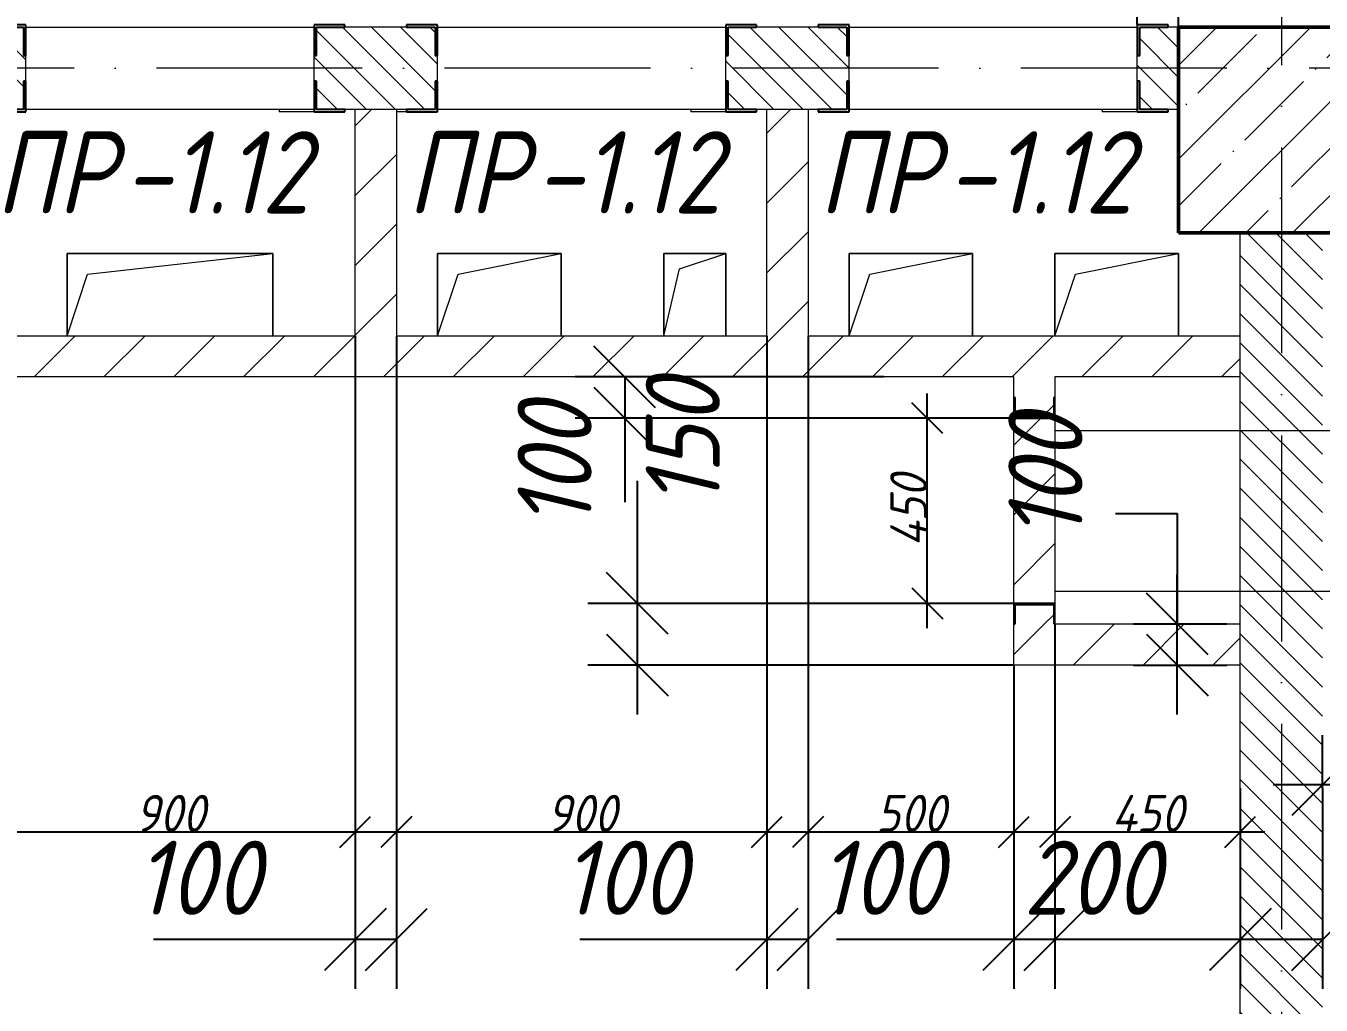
# Model space of a CAD drawing. Header units: millimetres. Extents: x -356862 to 418287, y 0 to 839748.
# Drawn here: x -123551 to -120404, y 605522 to 607901 of the extents above; entities that cross this region are included whole.
import ezdxf

# ---------------------------------------------------------------- set-up
doc = ezdxf.new("R2010")
doc.units = ezdxf.units.MM
doc.linetypes.add('200_ШТРИХ__ш1_п0_6_', pattern=[160, 100, -60])
doc.linetypes.add('50_200_ШТРИХ_1Т_ш5_п1_п1_', pattern=[700, 500, -100, 0, -100])
for name, color, linetype, lineweight in [('A-____-____-DIMS', 7, 'Continuous', 9), ('A-FLOR-____-OTLN', 7, 'Continuous', 9), ('A-GENM-____-IDEN', 7, 'Continuous', 9), ('A-GENM-____-MCUT', 7, 'Continuous', 25), ('A-GENM-____-OTLN', 7, 'Continuous', 9), ('A-GENM-____-OTLN-1', 7, 'Continuous', 25), ('S-COLS-____-MCUT', 7, 'Continuous', 50), ('S-COLS-____-OTLN', 7, 'Continuous', 9), ('S-GRID-____-OTLN-1', 7, '50_200_ШТРИХ_1Т_ш5_п1_п1_', 9)]:
    doc.layers.add(name, color=color, linetype=linetype, lineweight=lineweight)
for name, color, linetype, lineweight, true_color in [('A-DETL-____-MBND', 7, '200_ШТРИХ__ш1_п0_6_', 9, 0x000000), ('A-GENM-____-OTLN-2', 7, 'Continuous', 9, 0xf3e072), ('A-WALL-____-MCUT-4', 7, 'Continuous', 13, 0x000000), ('A-WALL-____-PATT-3', 9, 'Continuous', 9, 0x808080), ('A-WALL-____-PATT-5', 7, 'Continuous', 9, 0x000000), ('A-WALL-FNSH-MCUT-2', 7, 'Continuous', 13, 0x000000), ('I-WALL-____-OTLN-1', 7, 'Continuous', 9, 0x000000)]:
    doc.layers.add(name, color=color, linetype=linetype, lineweight=lineweight, true_color=true_color)
doc.styles.add('ISOCPEUR_I_10', font='isocpeui.ttf', dxfattribs={"width": 0.9, "height": 180})
doc.styles.add('ISOCPEUR_I_14', font='isocpeui.ttf', dxfattribs={"width": 0.9, "height": 180})
doc.styles.add('ISOCPEUR_I_2', font='isocpeui.ttf', dxfattribs={"width": 0.85, "height": 2.3})
doc.styles.add('ISOCPEUR_I_7', font='isocpeui.ttf', dxfattribs={"width": 0.9, "height": 90})
doc.dimstyles.new('ISO-1_8_0_9К_СРЕДНИЙ_Кладочные_2', dxfattribs={"dimscale": 304.8, "dimtxt": 89.638306, "dimasz": 0.246063, "dimexe": 0.19685, "dimexo": 0, "dimgap": 0, "dimtad": 1, "dimdec": 3, "dimrnd": 0.001, "dimdsep": 46, "dimtxsty": 'ISOCPEUR_I_7', "dimblk1": 'OBLIQUE', "dimblk2": 'OBLIQUE', "dimsah": 1, "dimcen": 0.09, "dimdle": 0.19685, "dimazin": 0, "dimtfac": 1, "dimtdec": 4, "dimtix": 1, "dimtmove": 1, "dimatfit": 3, "dimfxl": 1, "dimtvp": 1, "dimtolj": 1, "dimtzin": 0, "dimarcsym": 2})
doc.dimstyles.new('ISO-1_8_0_9К_СРЕДНИЙ_Кладочные_3', dxfattribs={"dimscale": 304.8, "dimtxt": 179.276612, "dimasz": 0.492126, "dimexe": 0.393701, "dimexo": 0, "dimgap": 0, "dimtad": 1, "dimdec": 3, "dimrnd": 0.001, "dimdsep": 46, "dimtxsty": 'ISOCPEUR_I_10', "dimblk1": 'OBLIQUE', "dimblk2": 'OBLIQUE', "dimsah": 1, "dimcen": 0.09, "dimdle": 0.393701, "dimazin": 0, "dimtfac": 1, "dimtdec": 4, "dimtix": 1, "dimtmove": 0, "dimatfit": 3, "dimfxl": 1, "dimtvp": 1, "dimtolj": 1, "dimtzin": 0, "dimarcsym": 2})
doc.dimstyles.new('ISO-1_8_0_9К_СРЕДНИЙ_Кладочные_9', dxfattribs={"dimscale": 304.8, "dimtxt": 179.276612, "dimasz": 0.492126, "dimexe": 0.393701, "dimexo": 0, "dimgap": 0, "dimtad": 1, "dimdec": 3, "dimrnd": 0.001, "dimdsep": 46, "dimtxsty": 'ISOCPEUR_I_14', "dimblk1": 'OBLIQUE', "dimblk2": 'OBLIQUE', "dimsah": 1, "dimcen": 0.09, "dimdle": 0.393701, "dimazin": 0, "dimtfac": 1, "dimtdec": 4, "dimtix": 1, "dimtmove": 1, "dimatfit": 3, "dimfxl": 1, "dimtvp": 1, "dimtolj": 1, "dimtzin": 0, "dimarcsym": 2})
pattern_1 = [(45, (-175000.74, 544716.51), (-84.85281, 84.85281), [])]
pattern_2 = [(135, (-175000.736, 544716.51), (-35.35534, -35.35534), [])]

# ---------------------------------------------------------------- blocks, each defined once
blk = doc.blocks.new('BSC_Колонна _Прямоугольная - 500х500-V32-АР1_Кладочный план 1 этажа в осях 1-64_Ю-ЯЯ')
at = {"layer": 'S-COLS-____-OTLN'}
h = blk.add_hatch(dxfattribs=at)
h.set_pattern_fill('FP_31', color=256, style=0, pattern_type=2)
h.set_pattern_definition([(45, (-54500, -62931.04), (-114.04925, 114.04925), []), (45, (-54385.95, -62931.04), (-114.04925, 114.04925), [201.613, -40.323, 3.353, -36.97])])
h.paths.add_polyline_path([(-250, -250), (250, -250), (250, 250), (-250, 250), (-250, -55.4)], flags=0)
at = {"layer": 'S-COLS-____-MCUT'}
for p, q in [((250, 250), (-250, 250)), ((-250, 250), (-250, -250)), ((250, -250), (250, 250)), ((-250, -250), (250, -250))]:
    blk.add_line(p, q, dxfattribs=at)
blk = doc.blocks.new('Фахверк_СКБ_Уголок - 200_4010-27904266-АР1_Кладочный план 1 этажа в осях 1-64_Ю-ЯЯ')
at = {"layer": 'A-GENM-____-MCUT'}
for p, q in [((125, 156), (50, 156)), ((50, 156), (50, 150)), ((50, 150), (119, 150)), ((119, 150), (119, 81)), ((125, 81), (125, 156)), ((119, 81), (125, 81)), ((125, 19), (119, 19)), ((119, 19), (119, -50)), ((125, -56), (125, 19)), ((119, -50), (50, -50)), ((50, -50), (50, -56)), ((50, -56), (125, -56))]:
    blk.add_line(p, q, dxfattribs=at)
blk = doc.blocks.new('Фахверк_СКБ_Уголок - 200_4010_1-27904659-АР1_Кладочный план 1 этажа в осях 1-64_Ю-ЯЯ')
at = {"layer": 'A-GENM-____-MCUT'}
for p, q in [((125, 156), (50, 156)), ((50, 156), (50, 150)), ((50, 150), (119, 150)), ((119, 150), (119, 81)), ((125, 81), (125, 156)), ((119, 81), (125, 81)), ((125, 19), (119, 19)), ((119, 19), (119, -50)), ((125, -56), (125, 19)), ((119, -50), (50, -50)), ((50, -50), (50, -56)), ((50, -56), (125, -56))]:
    blk.add_line(p, q, dxfattribs=at)
blk = doc.blocks.new('Фахверк_Влож_Полоса нижняя - Полоса_Фахверка-V182-АР1_Кладочный план 1 этажа в осях 1-64_Ю-ЯЯ')
at = {"layer": 'A-DETL-____-MBND'}
blk.add_line((75, 50), (100, 50), dxfattribs=at)
blk = doc.blocks.new('Фахверк_Влож_Полоса нижняя - Полоса_Фахверка-V183-АР1_Кладочный план 1 этажа в осях 1-64_Ю-ЯЯ')
at = {"layer": 'A-DETL-____-MBND'}
for p in [(0, -44), (85, -50)]:
    blk.add_line(p, (0, -50), dxfattribs=at)
blk = doc.blocks.new('AR_Отверстие прямоугольное _в плите_ - AR_Отверстие прямоугольное _в плите_-V187-АР1_Кладочный план 1 этажа в осях 1-64_Ю-ЯЯ')
at = {"layer": 'A-GENM-____-OTLN'}
for p, q in [((250, 100), (-250, 100)), ((-250, 100), (-250, -100)), ((-200, 50), (250, 100)), ((250, -100), (250, 100)), ((-250, -100), (-200, 50))]:
    blk.add_line(p, q, dxfattribs=at)
blk = doc.blocks.new('AR_Отверстие прямоугольное _в плите_ - AR_Отверстие прямоугольное _в плите_-30423629-АР1_Кладочный план 1 этажа в осях 1-64_Ю-ЯЯ')
at = {"layer": 'A-GENM-____-OTLN'}
for p, q in [((150, 100), (-150, 100)), ((-150, 100), (-150, -100)), ((-100, 50), (150, 100)), ((150, -100), (150, 100)), ((-150, -100), (-100, 50))]:
    blk.add_line(p, q, dxfattribs=at)
blk = doc.blocks.new('AR_Отверстие прямоугольное _в плите_ - AR_Отверстие прямоугольное _в плите_-30423631-АР1_Кладочный план 1 этажа в осях 1-64_Ю-ЯЯ')
at = {"layer": 'A-GENM-____-OTLN'}
for p, q in [((75, 100), (-75, 100)), ((-75, 100), (-75, -100)), ((-37.5, 62.5), (75, 100)), ((75, -100), (75, 100)), ((-75, -100), (-37.5, 62.5))]:
    blk.add_line(p, q, dxfattribs=at)
blk = doc.blocks.new('154_Фахверк_СКБ_Швеллер - Тип_100_4010_1-36655149-АР1_Кладочный план 1 этажа в осях 1-64_Ю-ЯЯ')
at = {"layer": 'A-GENM-____-MCUT'}
for p, q in [((175, 50), (125, 50)), ((125, 50), (125, -50)), ((128, 47), (175, 47)), ((128, -47), (128, 47)), ((175, 47), (175, 50)), ((125, -50), (175, -50)), ((175, -47), (128, -47)), ((175, -50), (175, -47))]:
    blk.add_line(p, q, dxfattribs=at)
blk = doc.blocks.new('_Oblique')
at = {"color": 0, "linetype": 'ByBlock', "lineweight": -2}
blk.add_line((-0.5, -0.5), (0.5, 0.5), dxfattribs=at)
blk = doc.blocks.new('*D12222')
at = {"layer": 'A-____-____-DIMS', "color": 0, "lineweight": -2, "transparency": 16777216}
for p, q in [((-120850.7, 607903.6), (-120850.7, 608758.3)), ((-120750.7, 607897.6), (-120750.7, 608758.3)), ((-120970.7, 608638.3), (-120750.7, 608638.3)), ((-120750.7, 608638.3), (-120168.5, 608638.3))]:
    blk.add_line(p, q, dxfattribs=at)
at = {"layer": 'Defpoints', "color": 0, "transparency": 16777216}
for p in [(-120750.7, 608638.3), (-120850.7, 607903.6), (-120750.7, 607897.6)]:
    blk.add_point(p, dxfattribs=at)
at = {"layer": 'A-____-____-DIMS', "color": 0, "lineweight": -2, "transparency": 16777216, "xscale": 150, "yscale": 150, "zscale": 150, "rotation": 180}
blk.add_blockref('_Oblique', (-120850.7, 608638.3), dxfattribs=at)
at = {"layer": 'A-____-____-DIMS', "color": 0, "lineweight": -2, "transparency": 16777216, "xscale": 150, "yscale": 150, "zscale": 150}
blk.add_blockref('_Oblique', (-120750.7, 608638.3), dxfattribs=at)
at = {"layer": 'A-____-____-DIMS', "color": 0, "transparency": 16777216, "insert": (-120492.9, 608878.3), "char_height": 180, "width": 368.207, "attachment_point": 1, "line_spacing_factor": 1.149209, "style": 'ISOCPEUR_I_10'}
blk.add_mtext('\\A1;100', dxfattribs=at)
blk = doc.blocks.new('*D12350')
at = {"layer": 'A-____-____-DIMS', "color": 0, "lineweight": -2, "transparency": 16777216}
for p, q in [((-123650.7, 607147.6), (-123650.7, 605882.2)), ((-122750.7, 607147.6), (-122750.7, 605882.2)), ((-123710.7, 605942.2), (-122690.7, 605942.2))]:
    blk.add_line(p, q, dxfattribs=at)
at = {"layer": 'Defpoints', "color": 0, "transparency": 16777216}
for p in [(-123650.7, 607147.6), (-122750.7, 607147.6), (-122750.7, 605942.2)]:
    blk.add_point(p, dxfattribs=at)
at = {"layer": 'A-____-____-DIMS', "color": 0, "lineweight": -2, "transparency": 16777216, "xscale": 75, "yscale": 75, "zscale": 75, "rotation": 180}
blk.add_blockref('_Oblique', (-123650.7, 605942.2), dxfattribs=at)
at = {"layer": 'A-____-____-DIMS', "color": 0, "lineweight": -2, "transparency": 16777216, "xscale": 75, "yscale": 75, "zscale": 75}
blk.add_blockref('_Oblique', (-122750.7, 605942.2), dxfattribs=at)
at = {"layer": 'A-____-____-DIMS', "color": 0, "transparency": 16777216, "insert": (-123200.7, 605987.2), "char_height": 90, "width": 409.578, "attachment_point": 5, "style": 'ISOCPEUR_I_7'}
blk.add_mtext('\\A1;900', dxfattribs=at)
blk = doc.blocks.new('*D12351')
at = {"layer": 'A-____-____-DIMS', "color": 0, "lineweight": -2, "transparency": 16777216}
for p, q in [((-122750.7, 607147.6), (-122750.7, 605560.9)), ((-122650.7, 607147.6), (-122650.7, 605560.9)), ((-122750.7, 605680.9), (-123240.7, 605680.9)), ((-122650.7, 605680.9), (-122870.7, 605680.9))]:
    blk.add_line(p, q, dxfattribs=at)
at = {"layer": 'Defpoints', "color": 0, "transparency": 16777216}
for p in [(-122750.7, 607147.6), (-122650.7, 607147.6), (-122650.7, 605680.9)]:
    blk.add_point(p, dxfattribs=at)
at = {"layer": 'A-____-____-DIMS', "color": 0, "lineweight": -2, "transparency": 16777216, "xscale": 150, "yscale": 150, "zscale": 150, "rotation": 180}
blk.add_blockref('_Oblique', (-122750.7, 605680.9), dxfattribs=at)
at = {"layer": 'A-____-____-DIMS', "color": 0, "lineweight": -2, "transparency": 16777216, "xscale": 150, "yscale": 150, "zscale": 150}
blk.add_blockref('_Oblique', (-122650.7, 605680.9), dxfattribs=at)
at = {"layer": 'A-____-____-DIMS', "color": 0, "transparency": 16777216, "insert": (-123284.5, 605920.9), "char_height": 180, "width": 368.207, "attachment_point": 1, "line_spacing_factor": 1.149209, "style": 'ISOCPEUR_I_10'}
blk.add_mtext('\\A1;100', dxfattribs=at)
blk = doc.blocks.new('*D12352')
at = {"layer": 'A-____-____-DIMS', "color": 0, "lineweight": -2, "transparency": 16777216}
for p, q in [((-122650.7, 607147.6), (-122650.7, 605882.2)), ((-121750.7, 607147.6), (-121750.7, 605882.2)), ((-122710.7, 605942.2), (-121690.7, 605942.2))]:
    blk.add_line(p, q, dxfattribs=at)
at = {"layer": 'Defpoints', "color": 0, "transparency": 16777216}
for p in [(-122650.7, 607147.6), (-121750.7, 607147.6), (-121750.7, 605942.2)]:
    blk.add_point(p, dxfattribs=at)
at = {"layer": 'A-____-____-DIMS', "color": 0, "lineweight": -2, "transparency": 16777216, "xscale": 75, "yscale": 75, "zscale": 75, "rotation": 180}
blk.add_blockref('_Oblique', (-122650.7, 605942.2), dxfattribs=at)
at = {"layer": 'A-____-____-DIMS', "color": 0, "lineweight": -2, "transparency": 16777216, "xscale": 75, "yscale": 75, "zscale": 75}
blk.add_blockref('_Oblique', (-121750.7, 605942.2), dxfattribs=at)
at = {"layer": 'A-____-____-DIMS', "color": 0, "transparency": 16777216, "insert": (-122200.7, 605987.2), "char_height": 90, "width": 409.578, "attachment_point": 5, "style": 'ISOCPEUR_I_7'}
blk.add_mtext('\\A1;900', dxfattribs=at)
blk = doc.blocks.new('*D12353')
at = {"layer": 'A-____-____-DIMS', "color": 0, "lineweight": -2, "transparency": 16777216}
for p, q in [((-121750.7, 607147.6), (-121750.7, 605560.9)), ((-121650.7, 607147.6), (-121650.7, 605560.9)), ((-121750.7, 605680.9), (-122204.9, 605680.9)), ((-121650.7, 605680.9), (-121870.7, 605680.9))]:
    blk.add_line(p, q, dxfattribs=at)
at = {"layer": 'Defpoints', "color": 0, "transparency": 16777216}
for p in [(-121750.7, 607147.6), (-121650.7, 607147.6), (-121650.7, 605680.9)]:
    blk.add_point(p, dxfattribs=at)
at = {"layer": 'A-____-____-DIMS', "color": 0, "lineweight": -2, "transparency": 16777216, "xscale": 150, "yscale": 150, "zscale": 150, "rotation": 180}
blk.add_blockref('_Oblique', (-121750.7, 605680.9), dxfattribs=at)
at = {"layer": 'A-____-____-DIMS', "color": 0, "lineweight": -2, "transparency": 16777216, "xscale": 150, "yscale": 150, "zscale": 150}
blk.add_blockref('_Oblique', (-121650.7, 605680.9), dxfattribs=at)
at = {"layer": 'A-____-____-DIMS', "color": 0, "transparency": 16777216, "insert": (-122248.7, 605920.9), "char_height": 180, "width": 368.207, "attachment_point": 1, "line_spacing_factor": 1.149209, "style": 'ISOCPEUR_I_10'}
blk.add_mtext('\\A1;100', dxfattribs=at)
blk = doc.blocks.new('*D12354')
at = {"layer": 'A-____-____-DIMS', "color": 0, "lineweight": -2, "transparency": 16777216}
for p, q in [((-121650.7, 607147.6), (-121650.7, 605882.2)), ((-121150.7, 606347.6), (-121150.7, 605882.2)), ((-121710.7, 605942.2), (-121090.7, 605942.2))]:
    blk.add_line(p, q, dxfattribs=at)
at = {"layer": 'Defpoints', "color": 0, "transparency": 16777216}
for p in [(-121650.7, 607147.6), (-121150.7, 606347.6), (-121150.7, 605942.2)]:
    blk.add_point(p, dxfattribs=at)
at = {"layer": 'A-____-____-DIMS', "color": 0, "lineweight": -2, "transparency": 16777216, "xscale": 75, "yscale": 75, "zscale": 75, "rotation": 180}
blk.add_blockref('_Oblique', (-121650.7, 605942.2), dxfattribs=at)
at = {"layer": 'A-____-____-DIMS', "color": 0, "lineweight": -2, "transparency": 16777216, "xscale": 75, "yscale": 75, "zscale": 75}
blk.add_blockref('_Oblique', (-121150.7, 605942.2), dxfattribs=at)
at = {"layer": 'A-____-____-DIMS', "color": 0, "transparency": 16777216, "insert": (-121400.7, 605987.2), "char_height": 90, "width": 409.578, "attachment_point": 5, "style": 'ISOCPEUR_I_7'}
blk.add_mtext('\\A1;500', dxfattribs=at)
blk = doc.blocks.new('*D12355')
at = {"layer": 'A-____-____-DIMS', "color": 0, "lineweight": -2, "transparency": 16777216}
for p, q in [((-121050.7, 606447.6), (-121050.7, 605560.9)), ((-121150.7, 606347.6), (-121150.7, 605560.9)), ((-121150.7, 605680.9), (-121581.3, 605680.9)), ((-121050.7, 605680.9), (-121270.7, 605680.9))]:
    blk.add_line(p, q, dxfattribs=at)
at = {"layer": 'Defpoints', "color": 0, "transparency": 16777216}
for p in [(-121050.7, 606447.6), (-121150.7, 606347.6), (-121050.7, 605680.9)]:
    blk.add_point(p, dxfattribs=at)
at = {"layer": 'A-____-____-DIMS', "color": 0, "lineweight": -2, "transparency": 16777216, "xscale": 150, "yscale": 150, "zscale": 150, "rotation": 180}
blk.add_blockref('_Oblique', (-121150.7, 605680.9), dxfattribs=at)
at = {"layer": 'A-____-____-DIMS', "color": 0, "lineweight": -2, "transparency": 16777216, "xscale": 150, "yscale": 150, "zscale": 150}
blk.add_blockref('_Oblique', (-121050.7, 605680.9), dxfattribs=at)
at = {"layer": 'A-____-____-DIMS', "color": 0, "transparency": 16777216, "insert": (-121625.1, 605920.9), "char_height": 180, "width": 368.207, "attachment_point": 1, "line_spacing_factor": 1.149209, "style": 'ISOCPEUR_I_10'}
blk.add_mtext('\\A1;100', dxfattribs=at)
blk = doc.blocks.new('*D12356')
at = {"layer": 'A-____-____-DIMS', "color": 0, "lineweight": -2, "transparency": 16777216}
for p, q in [((-121050.7, 606447.6), (-121050.7, 605882.2)), ((-120600.7, 606048.3), (-120600.7, 605882.2)), ((-121110.7, 605942.2), (-120540.7, 605942.2))]:
    blk.add_line(p, q, dxfattribs=at)
at = {"layer": 'Defpoints', "color": 0, "transparency": 16777216}
for p in [(-121050.7, 606447.6), (-120600.7, 606048.3), (-120600.7, 605942.2)]:
    blk.add_point(p, dxfattribs=at)
at = {"layer": 'A-____-____-DIMS', "color": 0, "lineweight": -2, "transparency": 16777216, "xscale": 75, "yscale": 75, "zscale": 75, "rotation": 180}
blk.add_blockref('_Oblique', (-121050.7, 605942.2), dxfattribs=at)
at = {"layer": 'A-____-____-DIMS', "color": 0, "lineweight": -2, "transparency": 16777216, "xscale": 75, "yscale": 75, "zscale": 75}
blk.add_blockref('_Oblique', (-120600.7, 605942.2), dxfattribs=at)
at = {"layer": 'A-____-____-DIMS', "color": 0, "transparency": 16777216, "insert": (-120825.7, 605987.2), "char_height": 90, "width": 426.127, "attachment_point": 5, "style": 'ISOCPEUR_I_7'}
blk.add_mtext('\\A1;450', dxfattribs=at)
blk = doc.blocks.new('*D12357')
at = {"layer": 'A-____-____-DIMS', "color": 0, "lineweight": -2, "transparency": 16777216}
for p, q in [((-120600.7, 606048.3), (-120600.7, 605560.9)), ((-120400.7, 606048.3), (-120400.7, 605560.9)), ((-120600.7, 605680.9), (-121094.9, 605680.9)), ((-120400.7, 605680.9), (-120720.7, 605680.9))]:
    blk.add_line(p, q, dxfattribs=at)
at = {"layer": 'Defpoints', "color": 0, "transparency": 16777216}
for p in [(-120600.7, 606048.3), (-120400.7, 606048.3), (-120400.7, 605680.9)]:
    blk.add_point(p, dxfattribs=at)
at = {"layer": 'A-____-____-DIMS', "color": 0, "lineweight": -2, "transparency": 16777216, "xscale": 150, "yscale": 150, "zscale": 150, "rotation": 180}
blk.add_blockref('_Oblique', (-120600.7, 605680.9), dxfattribs=at)
at = {"layer": 'A-____-____-DIMS', "color": 0, "lineweight": -2, "transparency": 16777216, "xscale": 150, "yscale": 150, "zscale": 150}
blk.add_blockref('_Oblique', (-120400.7, 605680.9), dxfattribs=at)
at = {"layer": 'A-____-____-DIMS', "color": 0, "transparency": 16777216, "insert": (-121127.6, 605920.9), "char_height": 180, "width": 409.578, "attachment_point": 1, "line_spacing_factor": 1.149209, "style": 'ISOCPEUR_I_10'}
blk.add_mtext('\\A1;200', dxfattribs=at)
blk = doc.blocks.new('*D12358')
at = {"layer": 'A-____-____-DIMS', "color": 0, "lineweight": -2, "transparency": 16777216}
for p, q in [((-120250.7, 607397.6), (-120250.7, 605937.4)), ((-120400.7, 606048.3), (-120400.7, 606177.4)), ((-120520.7, 606057.4), (-120250.7, 606057.4)), ((-120250.7, 606057.4), (-119579.4, 606057.4))]:
    blk.add_line(p, q, dxfattribs=at)
at = {"layer": 'Defpoints', "color": 0, "transparency": 16777216}
for p in [(-120250.7, 607397.6), (-120400.7, 606048.3), (-120250.7, 606057.4)]:
    blk.add_point(p, dxfattribs=at)
at = {"layer": 'A-____-____-DIMS', "color": 0, "lineweight": -2, "transparency": 16777216, "xscale": 150, "yscale": 150, "zscale": 150, "rotation": 180}
blk.add_blockref('_Oblique', (-120400.7, 606057.4), dxfattribs=at)
at = {"layer": 'A-____-____-DIMS', "color": 0, "lineweight": -2, "transparency": 16777216, "xscale": 150, "yscale": 150, "zscale": 150}
blk.add_blockref('_Oblique', (-120250.7, 606057.4), dxfattribs=at)
at = {"layer": 'A-____-____-DIMS', "color": 0, "transparency": 16777216, "insert": (-119903.8, 606297.4), "char_height": 180, "width": 368.207, "attachment_point": 1, "line_spacing_factor": 1.149209, "style": 'ISOCPEUR_I_10'}
blk.add_mtext('\\A1;150', dxfattribs=at)
blk = doc.blocks.new('*D12362')
at = {"layer": 'A-____-____-DIMS', "color": 0, "lineweight": -2, "transparency": 16777216}
for p, q in [((-122065.3, 606497.6), (-122065.3, 606795.2)), ((-121096, 606497.6), (-122185.3, 606497.6)), ((-122065.3, 606227.6), (-122065.3, 606497.6)), ((-121150.7, 606347.6), (-122185.3, 606347.6))]:
    blk.add_line(p, q, dxfattribs=at)
at = {"layer": 'Defpoints', "color": 0, "transparency": 16777216}
for p in [(-122065.3, 606497.6), (-121096, 606497.6), (-121150.7, 606347.6)]:
    blk.add_point(p, dxfattribs=at)
at = {"layer": 'A-____-____-DIMS', "color": 0, "lineweight": -2, "transparency": 16777216, "xscale": 150, "yscale": 150, "zscale": 150}
for p, rotation in [((-122065.3, 606497.6), 90), ((-122065.3, 606347.6), 270)]:
    blk.add_blockref('_Oblique', p, dxfattribs=dict(at, rotation=rotation))
at = {"layer": 'A-____-____-DIMS', "color": 0, "transparency": 16777216, "insert": (-122045, 606731.1), "char_height": 180, "width": 368.207, "attachment_point": 1, "rotation": 90, "line_spacing_factor": 1.149209, "style": 'ISOCPEUR_I_10'}
blk.add_mtext('\\A1;150', dxfattribs=at)
blk = doc.blocks.new('*D12363')
at = {"layer": 'A-____-____-DIMS', "color": 0, "lineweight": -2, "transparency": 16777216}
for p, q in [((-121360.9, 606437.6), (-121360.9, 607007.6)), ((-121153.8, 606947.6), (-121420.9, 606947.6)), ((-121096, 606497.6), (-121420.9, 606497.6))]:
    blk.add_line(p, q, dxfattribs=at)
at = {"layer": 'Defpoints', "color": 0, "transparency": 16777216}
for p in [(-121360.9, 606947.6), (-121153.8, 606947.6), (-121096, 606497.6)]:
    blk.add_point(p, dxfattribs=at)
at = {"layer": 'A-____-____-DIMS', "color": 0, "lineweight": -2, "transparency": 16777216, "xscale": 75, "yscale": 75, "zscale": 75}
for p, rotation in [((-121360.9, 606947.6), 90), ((-121360.9, 606497.6), 270)]:
    blk.add_blockref('_Oblique', p, dxfattribs=dict(at, rotation=rotation))
at = {"layer": 'A-____-____-DIMS', "color": 0, "transparency": 16777216, "insert": (-121405.9, 606722.6), "char_height": 90, "width": 426.127, "attachment_point": 5, "rotation": 90, "style": 'ISOCPEUR_I_7'}
blk.add_mtext('\\A1;450', dxfattribs=at)
blk = doc.blocks.new('*D12364')
at = {"layer": 'A-____-____-DIMS', "color": 0, "lineweight": -2, "transparency": 16777216}
for p, q in [((-121466.9, 607047.6), (-122216.1, 607047.6)), ((-122096.1, 607047.6), (-122096.1, 606827.6)), ((-121153.8, 606947.6), (-122216.1, 606947.6)), ((-122096.1, 606947.6), (-122096.1, 606743.8))]:
    blk.add_line(p, q, dxfattribs=at)
at = {"layer": 'Defpoints', "color": 0, "transparency": 16777216}
for p in [(-122096.1, 607047.6), (-121466.9, 607047.6), (-121153.8, 606947.6)]:
    blk.add_point(p, dxfattribs=at)
at = {"layer": 'A-____-____-DIMS', "color": 0, "lineweight": -2, "transparency": 16777216, "xscale": 150, "yscale": 150, "zscale": 150}
for p, rotation in [((-122096.1, 607047.6), 90), ((-122096.1, 606947.6), 270)]:
    blk.add_blockref('_Oblique', p, dxfattribs=dict(at, rotation=rotation))
at = {"layer": 'A-____-____-DIMS', "color": 0, "transparency": 16777216, "insert": (-122356.4, 606679.7), "char_height": 180, "width": 368.207, "attachment_point": 1, "rotation": 90, "line_spacing_factor": 1.149209, "style": 'ISOCPEUR_I_10'}
blk.add_mtext('\\A1;100', dxfattribs=at)
blk = doc.blocks.new('*D13199')
at = {"layer": 'A-____-____-DIMS', "color": 0, "lineweight": -2, "transparency": 16777216}
for p, q in [((-120903.6, 606715.6), (-120753.6, 606715.6)), ((-120753.6, 606715.6), (-120753.6, 606447.6)), ((-120753.6, 606227.6), (-120753.6, 606567.6)), ((-120859.7, 606447.6), (-120633.6, 606447.6)), ((-120859.7, 606347.6), (-120633.6, 606347.6))]:
    blk.add_line(p, q, dxfattribs=at)
at = {"layer": 'Defpoints', "color": 0, "transparency": 16777216}
for p in [(-120859.7, 606447.6), (-120753.6, 606447.6), (-120859.7, 606347.6)]:
    blk.add_point(p, dxfattribs=at)
at = {"layer": 'A-____-____-DIMS', "color": 0, "lineweight": -2, "transparency": 16777216, "xscale": 150, "yscale": 150, "zscale": 150}
for p, rotation in [((-120753.6, 606447.6), 90), ((-120753.6, 606347.6), 270)]:
    blk.add_blockref('_Oblique', p, dxfattribs=dict(at, rotation=rotation))
at = {"layer": 'A-____-____-DIMS', "color": 0, "transparency": 16777216, "insert": (-121163.9, 606651.5), "char_height": 180, "width": 368.207, "attachment_point": 1, "rotation": 90, "line_spacing_factor": 1.149209, "style": 'ISOCPEUR_I_14'}
blk.add_mtext('\\A1;100', dxfattribs=at)

msp = doc.modelspace()

# ---------------------------------------------------------------- hatches: boundary and pattern name
at = {"layer": 'A-WALL-____-PATT-3'}
h = msp.add_hatch(dxfattribs=at)
h.set_pattern_fill('FP_6', color=256, style=0, pattern_type=2)
h.set_pattern_definition(pattern_2)
h.paths.add_polyline_path([(-120844.7357, 607697.5526), (-120750.7357, 607697.5526), (-120750.7357, 607897.5526), (-120844.7357, 607897.5526), (-120844.7357, 607828.5526), (-120850.7357, 607828.5526), (-120850.7357, 607766.5526), (-120844.7357, 607766.5526)], flags=0)
h.paths.add_polyline_path([(-123556.7357, 607697.5526), (-123556.7357, 607766.5526), (-123550.7357, 607766.5526), (-123550.7357, 607828.5526), (-123556.7357, 607828.5526), (-123556.7357, 607897.5526), (-123844.7357, 607897.5526), (-123844.7357, 607828.5526), (-123850.7357, 607828.5526), (-123850.7357, 607766.5526), (-123844.7357, 607766.5526), (-123844.7357, 607697.5526), (-123625.7357, 607697.5526)], flags=0)
h.paths.add_polyline_path([(-124625.7357, 607697.5526), (-124556.7357, 607697.5526), (-124556.7357, 607766.5526), (-124550.7357, 607766.5526), (-124550.7357, 607828.5526), (-124556.7357, 607828.5526), (-124556.7357, 607897.5526), (-126250.7357, 607897.5526), (-126250.7357, 607697.5526), (-124642.5467, 607697.5526)], flags=0)
h.paths.add_polyline_path([(-122625.7357, 607697.5526), (-122556.7357, 607697.5526), (-122556.7357, 607766.5526), (-122550.7357, 607766.5526), (-122550.7357, 607828.5526), (-122556.7357, 607828.5526), (-122556.7357, 607897.5526), (-122844.7357, 607897.5526), (-122844.7357, 607828.5526), (-122850.7357, 607828.5526), (-122850.7357, 607766.5526), (-122844.7357, 607766.5526), (-122844.7357, 607697.5526), (-122775.7357, 607697.5526)], flags=0)
h.paths.add_polyline_path([(-121844.7357, 607697.5526), (-121556.7357, 607697.5526), (-121556.7357, 607766.5526), (-121550.7357, 607766.5526), (-121550.7357, 607828.5526), (-121556.7357, 607828.5526), (-121556.7357, 607897.5526), (-121844.7357, 607897.5526), (-121844.7357, 607828.5526), (-121850.7357, 607828.5526), (-121850.7357, 607766.5526), (-121844.7357, 607766.5526)], flags=0)
h = msp.add_hatch(dxfattribs=at)
h.set_pattern_fill('FP_6', color=256, style=0, pattern_type=2)
h.set_pattern_definition(pattern_2)
h.paths.add_polyline_path([(-120400.7357, 600397.5526), (-120400.7357, 603897.5526), (-120469.7357, 603897.5526), (-120469.7357, 603903.5526), (-120400.7357, 603903.5526), (-120400.7357, 607397.5526), (-120600.7357, 607397.5526), (-120600.7357, 603903.5526), (-120531.7357, 603903.5526), (-120531.7357, 603897.5526), (-120600.7357, 603897.5526), (-120600.7357, 600397.5526)], flags=0)
at = {"layer": 'A-WALL-____-PATT-5'}
h = msp.add_hatch(dxfattribs=at)
h.set_pattern_fill('FP_4', color=256, style=0, pattern_type=2)
h.set_pattern_definition(pattern_1)
h.paths.add_polyline_path([(-122750.7357, 607147.5526), (-122650.7357, 607147.5526), (-122650.7357, 607697.5526), (-122750.7357, 607697.5526)], flags=0)
h = msp.add_hatch(dxfattribs=at)
h.set_pattern_fill('FP_4', color=256, style=0, pattern_type=2)
h.set_pattern_definition(pattern_1)
h.paths.add_polyline_path([(-121650.7357, 607147.5526), (-121650.7357, 607697.5526), (-121750.7357, 607697.5526), (-121750.7357, 607147.5526)], flags=0)
h = msp.add_hatch(dxfattribs=at)
h.set_pattern_fill('FP_4', color=256, style=0, pattern_type=2)
h.set_pattern_definition(pattern_1)
h.paths.add_polyline_path([(-121050.7357, 607047.5526), (-120600.7357, 607047.5526), (-120600.7357, 607147.5526), (-124650.7357, 607147.5526), (-124650.7357, 607047.5526), (-121107.6181, 607047.5526)], flags=0)
h = msp.add_hatch(dxfattribs=at)
h.set_pattern_fill('FP_4', color=256, style=0, pattern_type=2)
h.set_pattern_definition(pattern_1)
h.paths.add_polyline_path([(-121147.7357, 606447.5526), (-121053.7357, 606447.5526), (-121053.7357, 606494.5526), (-121147.7357, 606494.5526)], flags=0)
h.paths.add_polyline_path([(-121050.7357, 606497.5526), (-121050.7357, 606947.5526), (-121150.7357, 606947.5526), (-121150.7357, 606497.5526), (-121053.7357, 606497.5526)], flags=0)
h.paths.add_polyline_path([(-121147.7357, 606950.5526), (-121053.7357, 606950.5526), (-121053.7357, 606997.5526), (-121050.7357, 606997.5526), (-121050.7357, 607047.5526), (-121150.7357, 607047.5526), (-121150.7357, 606997.5526), (-121147.7357, 606997.5526)], flags=0)
h = msp.add_hatch(dxfattribs=at)
h.set_pattern_fill('FP_4', color=256, style=0, pattern_type=2)
h.set_pattern_definition(pattern_1)
h.paths.add_polyline_path([(-121150.7357, 606347.5526), (-120600.7357, 606347.5526), (-120600.7357, 606447.5526), (-121150.7357, 606447.5526)], flags=0)

# ---------------------------------------------------------------- linework, layer by layer
at = {"layer": 'A-FLOR-____-OTLN'}
for p, q in [((-123450.7357, 607347.5526), (-122950.7357, 607347.5526)), ((-123450.7357, 607147.5526), (-123450.7357, 607347.5526)), ((-122950.7357, 607347.5526), (-122950.7357, 607147.5526)), ((-122550.7357, 607347.5526), (-122250.7357, 607347.5526)), ((-122550.7357, 607147.5526), (-122550.7357, 607347.5526)), ((-122250.7357, 607347.5526), (-122250.7357, 607147.5526)), ((-122000.7357, 607347.5526), (-121850.7357, 607347.5526)), ((-122000.7357, 607147.5526), (-122000.7357, 607347.5526)), ((-121850.7357, 607347.5526), (-121850.7357, 607147.5526)), ((-121550.7357, 607347.5526), (-121250.7357, 607347.5526)), ((-121550.7357, 607147.5526), (-121550.7357, 607347.5526)), ((-121250.7357, 607347.5526), (-121250.7357, 607147.5526)), ((-121050.7357, 607347.5526), (-120750.7357, 607347.5526)), ((-121050.7357, 607147.5526), (-121050.7357, 607347.5526)), ((-120750.7357, 607347.5526), (-120750.7357, 607147.5526))]:
    msp.add_line(p, q, dxfattribs=at)
at = {"layer": 'A-GENM-____-IDEN'}
for p, q in [((-121050.7357, 606917.5526), (-119804.6924, 606917.5526)), ((-121050.7357, 606527.5526), (-119804.6924, 606527.5526))]:
    msp.add_line(p, q, dxfattribs=at)
at = {"layer": 'A-WALL-____-MCUT-4'}
for p, q in [((-122625.7357, 607897.5526), (-122775.7357, 607897.5526)), ((-121625.7357, 607897.5526), (-121775.7357, 607897.5526)), ((-120750.7357, 607897.5526), (-120775.7357, 607897.5526)), ((-123550.7357, 607766.5526), (-123550.7357, 607828.5526)), ((-122850.7357, 607766.5526), (-122850.7357, 607828.5526)), ((-122550.7357, 607766.5526), (-122550.7357, 607828.5526)), ((-121850.7357, 607766.5526), (-121850.7357, 607828.5526)), ((-121550.7357, 607766.5526), (-121550.7357, 607828.5526)), ((-120850.7357, 607766.5526), (-120850.7357, 607828.5526)), ((-122625.7357, 607697.5526), (-122775.7357, 607697.5526)), ((-121625.7357, 607697.5526), (-121775.7357, 607697.5526)), ((-120750.7357, 607697.5526), (-120775.7357, 607697.5526)), ((-120600.7357, 603972.5526), (-120600.7357, 607397.5526))]:
    msp.add_line(p, q, dxfattribs=at)
at = {"layer": 'A-WALL-FNSH-MCUT-2'}
for p, q in [((-122750.7357, 607147.5526), (-122750.7357, 607697.5526)), ((-122650.7357, 607697.5526), (-122650.7357, 607147.5526)), ((-121750.7357, 607147.5526), (-121750.7357, 607697.5526)), ((-121650.7357, 607697.5526), (-121650.7357, 607147.5526)), ((-123650.7357, 607147.5526), (-122750.7357, 607147.5526)), ((-122650.7357, 607147.5526), (-121750.7357, 607147.5526)), ((-121650.7357, 607147.5526), (-120600.7357, 607147.5526)), ((-121150.7357, 607047.5526), (-124750.7357, 607047.5526)), ((-121150.7357, 606997.5526), (-121150.7357, 607047.5526)), ((-120600.7357, 607047.5526), (-121050.7357, 607047.5526)), ((-121050.7357, 607047.5526), (-121050.7357, 606997.5526)), ((-121150.7357, 606497.5526), (-121150.7357, 606947.5526)), ((-121050.7357, 606947.5526), (-121050.7357, 606497.5526)), ((-121150.7357, 606347.5526), (-121150.7357, 606447.5526)), ((-121050.7357, 606447.5526), (-120600.7357, 606447.5526)), ((-120600.7357, 606347.5526), (-121150.7357, 606347.5526))]:
    msp.add_line(p, q, dxfattribs=at)
at = {"layer": 'I-WALL-____-OTLN-1'}
for p, q in [((-123550.7357, 607897.5526), (-122850.7357, 607897.5526)), ((-122550.7357, 607897.5526), (-121850.7357, 607897.5526)), ((-121550.7357, 607897.5526), (-120850.7357, 607897.5526)), ((-122850.7357, 607697.5526), (-123550.7357, 607697.5526)), ((-121850.7357, 607697.5526), (-122550.7357, 607697.5526)), ((-120850.7357, 607697.5526), (-121550.7357, 607697.5526))]:
    msp.add_line(p, q, dxfattribs=at)
at = {"layer": 'S-GRID-____-OTLN-1'}
for p, q in [((-120500.7357, 635609.362), (-120500.7357, 597608.0984)), ((-70926.3291, 607797.5526), (-179669.5059, 607797.5526))]:
    msp.add_line(p, q, dxfattribs=at)

# ---------------------------------------------------------------- block references
at = {"layer": 'A-GENM-____-OTLN'}
for name, p in [('AR_Отверстие прямоугольное _в плите_ - AR_Отверстие прямоугольное _в плите_-V187-АР1_Кладочный план 1 этажа в осях 1-64_Ю-ЯЯ', (-123200.7357, 607247.5526)), ('AR_Отверстие прямоугольное _в плите_ - AR_Отверстие прямоугольное _в плите_-30423629-АР1_Кладочный план 1 этажа в осях 1-64_Ю-ЯЯ', (-122400.7357, 607247.5526)), ('AR_Отверстие прямоугольное _в плите_ - AR_Отверстие прямоугольное _в плите_-30423631-АР1_Кладочный план 1 этажа в осях 1-64_Ю-ЯЯ', (-121925.7357, 607247.5526)), ('AR_Отверстие прямоугольное _в плите_ - AR_Отверстие прямоугольное _в плите_-30423629-АР1_Кладочный план 1 этажа в осях 1-64_Ю-ЯЯ', (-121400.7357, 607247.5526)), ('AR_Отверстие прямоугольное _в плите_ - AR_Отверстие прямоугольное _в плите_-30423629-АР1_Кладочный план 1 этажа в осях 1-64_Ю-ЯЯ', (-120900.7357, 607247.5526))]:
    msp.add_blockref(name, p, dxfattribs=at)
at = {"layer": 'A-GENM-____-OTLN-1'}
for p in [(-123675.7357, 607747.5526), (-122675.7357, 607747.5526), (-121675.7357, 607747.5526)]:
    msp.add_blockref('Фахверк_СКБ_Уголок - 200_4010-27904266-АР1_Кладочный план 1 этажа в осях 1-64_Ю-ЯЯ', p, dxfattribs=at)
for name, p, rotation in [('Фахверк_СКБ_Уголок - 200_4010_1-27904659-АР1_Кладочный план 1 этажа в осях 1-64_Ю-ЯЯ', (-122725.7357, 607847.5526), 180), ('Фахверк_СКБ_Уголок - 200_4010_1-27904659-АР1_Кладочный план 1 этажа в осях 1-64_Ю-ЯЯ', (-121725.7357, 607847.5526), 180), ('Фахверк_СКБ_Уголок - 200_4010_1-27904659-АР1_Кладочный план 1 этажа в осях 1-64_Ю-ЯЯ', (-120725.7357, 607847.5526), 180), ('154_Фахверк_СКБ_Швеллер - Тип_100_4010_1-36655149-АР1_Кладочный план 1 этажа в осях 1-64_Ю-ЯЯ', (-121100.7357, 606822.5526), 90), ('154_Фахверк_СКБ_Швеллер - Тип_100_4010_1-36655149-АР1_Кладочный план 1 этажа в осях 1-64_Ю-ЯЯ', (-121100.7357, 606622.5526), 270)]:
    msp.add_blockref(name, p, dxfattribs=dict(at, rotation=rotation))
at = {"layer": 'A-GENM-____-OTLN-2'}
for p in [(-122935.7357, 607741.5526), (-121935.7357, 607741.5526), (-120935.7357, 607741.5526)]:
    msp.add_blockref('Фахверк_Влож_Полоса нижняя - Полоса_Фахверка-V183-АР1_Кладочный план 1 этажа в осях 1-64_Ю-ЯЯ', p, dxfattribs=at)
at = {"layer": 'A-GENM-____-OTLN-2', "rotation": 180}
msp.add_blockref('Фахверк_Влож_Полоса нижняя - Полоса_Фахверка-V182-АР1_Кладочный план 1 этажа в осях 1-64_Ю-ЯЯ', (-122550.7357, 607741.5526), dxfattribs=at)
at = {"layer": 'S-COLS-____-OTLN'}
msp.add_blockref('BSC_Колонна _Прямоугольная - 500х500-V32-АР1_Кладочный план 1 этажа в осях 1-64_Ю-ЯЯ', (-120500.7357, 607647.5526), dxfattribs=at)

# ---------------------------------------------------------------- texts
at = {"layer": 'A-GENM-____-IDEN', "char_height": 200, "attachment_point": 1, "style": 'ISOCPEUR_I_2'}
for s, insert, width in [('ПР', (-123623.8924, 607644.6687), 375.18975), ('-1.12', (-123314.3299, 607644.6687), 620.506125), ('ПР', (-122623.8924, 607644.6687), 375.18975), ('-1.12', (-122314.3299, 607644.6687), 620.506125), ('ПР', (-121623.8924, 607644.6687), 375.18975), ('-1.12', (-121314.3299, 607644.6687), 620.506125)]:
    msp.add_mtext(s, dxfattribs=dict(at, insert=insert, width=width))

# ---------------------------------------------------------------- dimensions: what is measured, and where the dimension line sits
at = {"layer": 'A-____-____-DIMS'}
for base, p1, p2, override, picture, middle in [((-120750.7357, 608638.3451), (-120850.7357, 607903.5526), (-120750.7357, 607897.5526), {"dimpost": '<>', "dimfxl": 100.179838}, '*D12222', (-120308.776, 608638.3451)), ((-120250.7357, 606057.3987), (-120400.7357, 606048.3027), (-120250.7357, 607397.5526), {"dimpost": '<>', "dimfxl": 1357.56223}, '*D12358', (-119719.7231, 606057.3987)), ((-122650.7357, 605680.8851), (-122750.7357, 607147.5526), (-122650.7357, 607147.5526), {"dimpost": '<>', "dimfxl": 100}, '*D12351', (-123100.39, 605680.8851)), ((-121650.7357, 605680.8851), (-121750.7357, 607147.5526), (-121650.7357, 607147.5526), {"dimpost": '<>', "dimfxl": 100}, '*D12353', (-122064.6408, 605680.8851)), ((-121050.7357, 605680.8851), (-121150.7357, 606347.5526), (-121050.7357, 606447.5526), {"dimpost": '<>', "dimfxl": 141.421356}, '*D12355', (-121441.013, 605680.8851)), ((-120400.7357, 605680.8851), (-120600.7357, 606048.3027), (-120400.7357, 606048.3027), {"dimpost": '<>', "dimfxl": 200}, '*D12357', (-120922.7994, 605680.8851))]:
    dim = msp.add_linear_dim(base=base, p1=p1, p2=p2, dimstyle='ISO-1_8_0_9К_СРЕДНИЙ_Кладочные_3', override=override, dxfattribs=at)
    dim.commit()
    dim.dimension.update_dxf_attribs({"geometry": picture, "text_midpoint": middle, "dimtype": 160})
for base, p1, p2, override, picture, middle in [((-122750.7357, 605942.2367), (-123650.7357, 607147.5526), (-122750.7357, 607147.5526), {"dimpost": '<>', "dimfxl": 900}, '*D12350', (-123200.7357, 605987.2367)), ((-121750.7357, 605942.2367), (-122650.7357, 607147.5526), (-121750.7357, 607147.5526), {"dimpost": '<>', "dimfxl": 900}, '*D12352', (-122200.7357, 605987.2367)), ((-121150.7357, 605942.2367), (-121650.7357, 607147.5526), (-121150.7357, 606347.5526), {"dimpost": '<>', "dimfxl": 943.398113}, '*D12354', (-121400.7357, 605987.2367)), ((-120600.7357, 605942.2367), (-121050.7357, 606447.5526), (-120600.7357, 606048.3027), {"dimpost": '<>', "dimfxl": 601.58163}, '*D12356', (-120825.7357, 605987.2367))]:
    dim = msp.add_linear_dim(base=base, p1=p1, p2=p2, dimstyle='ISO-1_8_0_9К_СРЕДНИЙ_Кладочные_2', override=override, dxfattribs=at)
    dim.commit()
    dim.dimension.update_dxf_attribs({"geometry": picture, "text_midpoint": middle})
for base, p1, p2, dimstyle, override, picture, middle in [((-122096.1093, 607047.5526), (-121153.7837, 606947.5526), (-121466.9415, 607047.5526), 'ISO-1_8_0_9К_СРЕДНИЙ_Кладочные_3', {"dimpost": '<>', "dimfxl": 328.736646}, '*D12364', (-122236.3866, 606743.8139)), ((-122065.2802, 606497.5526), (-121150.7357, 606347.5526), (-121095.9929, 606497.5526), 'ISO-1_8_0_9К_СРЕДНИЙ_Кладочные_3', {"dimpost": '<>', "dimfxl": 159.67709}, '*D12362', (-121925.003, 606795.2003)), ((-120753.616, 606447.5526), (-120859.6821, 606347.5526), (-120859.6821, 606447.5526), 'ISO-1_8_0_9К_СРЕДНИЙ_Кладочные_9', {"dimpost": '<>', "dimfxl": 100}, '*D13199', (-120868.7781, 606715.6085))]:
    dim = msp.add_linear_dim(base=base, p1=p1, p2=p2, angle=90, dimstyle=dimstyle, override=override, dxfattribs=at)
    dim.commit()
    dim.dimension.update_dxf_attribs({"geometry": picture, "text_midpoint": middle, "dimtype": 160, "text_rotation": 90})
dim = msp.add_linear_dim(base=(-121360.8755, 606947.5526), p1=(-121095.9929, 606497.5526), p2=(-121153.7837, 606947.5526), angle=90, dimstyle='ISO-1_8_0_9К_СРЕДНИЙ_Кладочные_2', override={"dimpost": '<>', "dimfxl": 453.695686}, dxfattribs=at)
dim.commit()
dim.dimension.update_dxf_attribs({"geometry": '*D12363', "text_midpoint": (-121405.8755, 606722.5526)})

doc.saveas('drawing.dxf')
